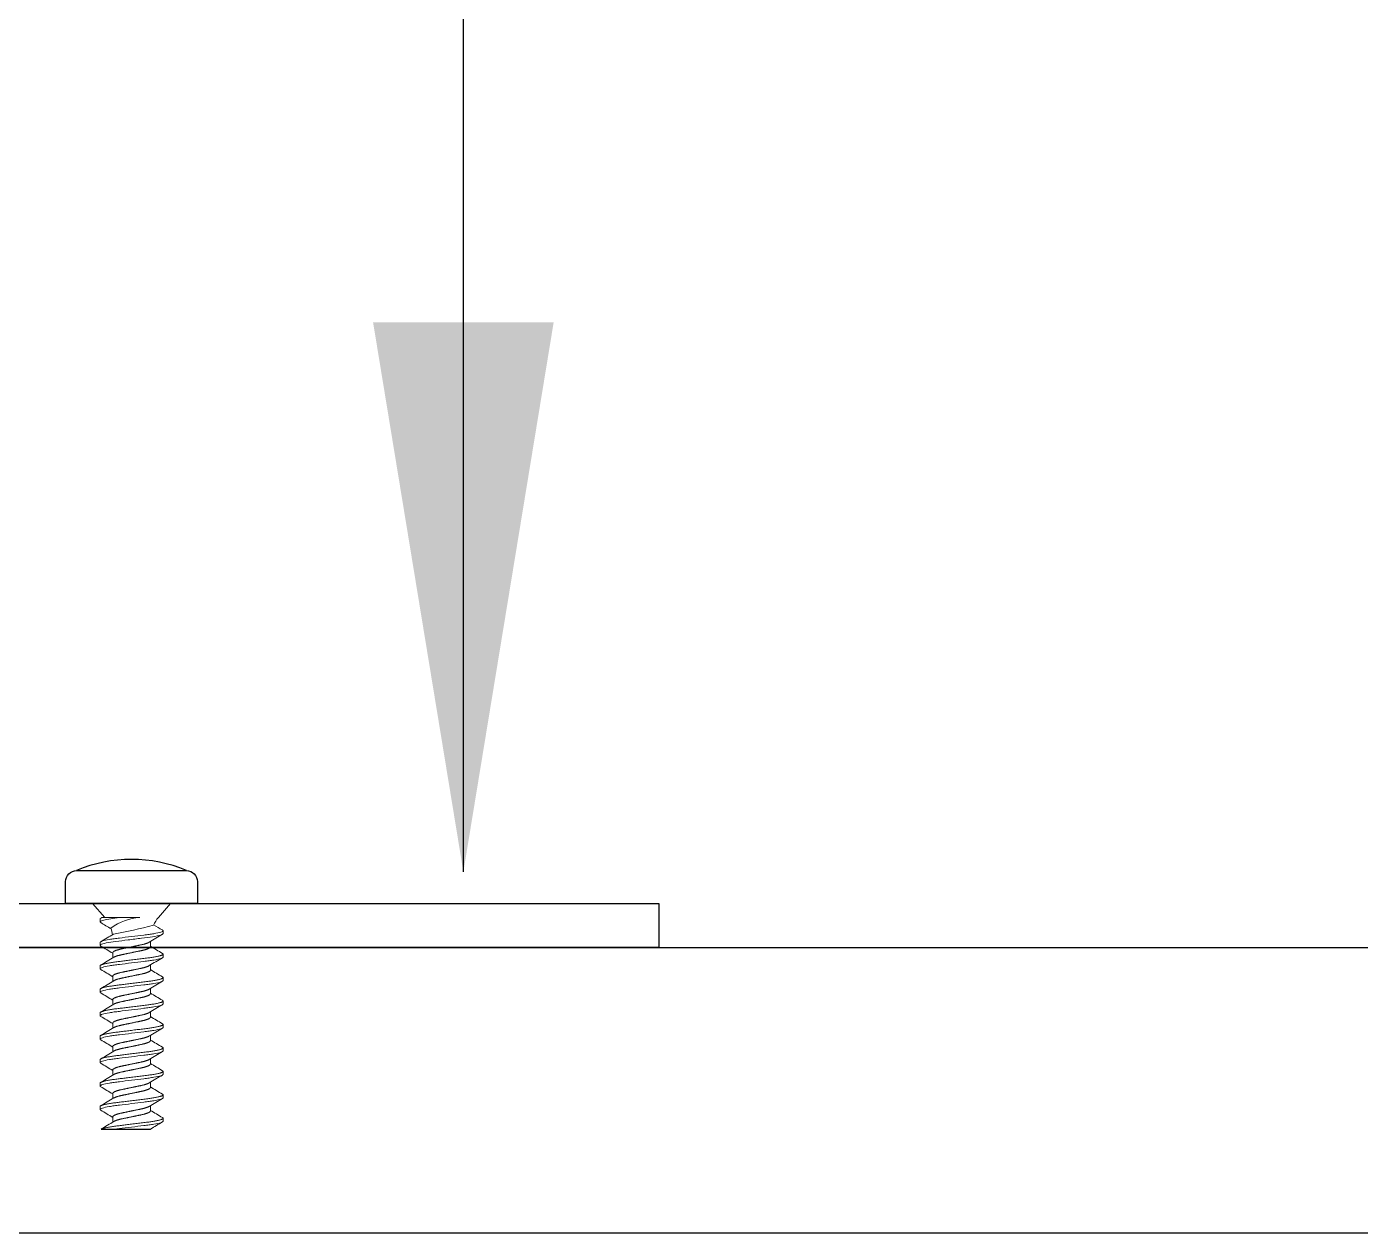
# Model space of a CAD drawing. Header units: inches. Extents: x 129892 to 140765, y 18172 to 24435.
# Drawn here: x 132042.1 to 132102.8, y 22512 to 22566.9 of the extents above; entities that cross this region are included whole.
import ezdxf

# ---------------------------------------------------------------- set-up
doc = ezdxf.new("R2010")
doc.units = ezdxf.units.IN
doc.header["$MEASUREMENT"] = 0
doc.styles.add('JD', font='dim.shx', dxfattribs={"height": 35})
doc.dimstyles.new('JD DIM', dxfattribs={"dimtxt": 50, "dimasz": 15, "dimexe": 20, "dimexo": 20, "dimgap": 10, "dimtad": 1, "dimdec": 0, "dimtxsty": 'JD', "dimblk": 'OBLIQUE', "dimcen": 2.5, "dimclrd": 1, "dimclre": 1, "dimclrt": 1, "dimadec": 0, "dimazin": 0, "dimtfac": 1, "dimtdec": 0, "dimtofl": 0, "dimtmove": 0, "dimatfit": 3, "dimfxl": 0, "dimlwd": 25, "dimarcsym": 0})

# ---------------------------------------------------------------- blocks, each defined once
blk = doc.blocks.new('_OBLIQUE')
at = {"color": 0, "linetype": 'ByBlock'}
blk.add_line((-0.5, -0.5), (0.5, 0.5), dxfattribs=at)
blk = doc.blocks.new('A$C0CAF297A')
at = {"color": 7, "linetype": 'Continuous', "lineweight": 15}
for p, q in [((1.226, 10.257), (1.778, 9.622)), ((4.223, 9.622), (4.775, 10.257)), ((1.567, 9.556), (1.567, 9.422)), ((1.679, 9.622), (1.654, 9.622)), ((1.679, 9.622), (2.463, 9.622)), ((2.463, 9.622), (3.38, 9.622)), ((3.856, 8.289), (3.856, 8.529)), ((4.434, 8.889), (4.434, 9.022)), ((1.567, 8.489), (1.567, 8.356)), ((2.144, 8.022), (2.144, 7.782)), ((4.434, 7.822), (4.434, 7.956)), ((1.567, 7.422), (1.567, 7.289)), ((3.856, 7.222), (3.856, 7.462)), ((2.144, 6.956), (2.144, 6.715)), ((4.434, 6.756), (4.434, 6.889)), ((1.567, 6.356), (1.567, 6.222)), ((3.856, 6.156), (3.856, 6.396)), ((2.144, 5.889), (2.144, 5.649)), ((4.434, 5.689), (4.434, 5.822)), ((1.567, 5.289), (1.567, 5.156)), ((3.856, 5.089), (3.856, 5.329)), ((2.144, 4.822), (2.144, 4.582)), ((3.856, 4.022), (3.856, 4.262)), ((4.434, 4.622), (4.434, 4.756)), ((1.567, 4.222), (1.567, 4.089)), ((2.144, 3.756), (2.144, 3.515)), ((4.434, 3.555), (4.434, 3.689)), ((1.567, 3.155), (1.567, 3.022)), ((3.856, 2.955), (3.856, 3.196)), ((2.144, 2.689), (2.144, 2.449)), ((4.434, 2.489), (4.434, 2.622)), ((1.567, 2.089), (1.567, 1.955)), ((3.856, 1.889), (3.856, 2.129)), ((2.144, 1.622), (2.144, 1.382)), ((4.434, 1.422), (4.434, 1.555)), ((1.567, 1.022), (1.567, 0.889)), ((3.856, 0.822), (3.856, 1.062)), ((2.144, 0.555), (2.144, 0.315)), ((4.434, 0.355), (4.434, 0.488))]:
    blk.add_line(p, q, dxfattribs=at)
blk.add_line((1.617, 0), (3.864, 0))
blk.add_lwpolyline([(0.5, 11.757), (5.5, 11.757, -0.414214), (6, 11.257), (6, 10.257), (0, 10.257), (0, 11.257, -0.414214)], format="xyb", close=True)
blk.add_lwpolyline([(1.226, 10.257), (4.775, 10.257)])
at = {"color": 7, "linetype": 'Continuous', "lineweight": 15, "flags": 128}
for points in [[(4.405, 7.988), (4.414, 7.983), (4.423, 7.976), (4.429, 7.969), (4.433, 7.962), (4.434, 7.956), (4.433, 7.949), (4.429, 7.943), (4.424, 7.937), (4.416, 7.93), (4.405, 7.923), (4.392, 7.916), (4.378, 7.909), (4.361, 7.903), (4.342, 7.896), (4.322, 7.889), (4.299, 7.882), (4.27, 7.874), (4.24, 7.866), (4.207, 7.858), (4.171, 7.851), (4.134, 7.843), (4.094, 7.835), (4.053, 7.827), (4.009, 7.82), (3.967, 7.813), (3.922, 7.806), (3.877, 7.799), (3.831, 7.793), (3.783, 7.786), (3.735, 7.78), (3.678, 7.773), (3.618, 7.766), (3.556, 7.758), (3.492, 7.75), (3.434, 7.743), (3.374, 7.735), (3.313, 7.728), (3.252, 7.72), (3.19, 7.712), (3.127, 7.705), (3.064, 7.697), (3, 7.689), (2.94, 7.681), (2.88, 7.674), (2.82, 7.667), (2.761, 7.659), (2.702, 7.652), (2.644, 7.645), (2.591, 7.638), (2.538, 7.632), (2.486, 7.625), (2.435, 7.619), (2.386, 7.613), (2.332, 7.606), (2.28, 7.6), (2.229, 7.593), (2.18, 7.587), (2.131, 7.58), (2.083, 7.573), (2.036, 7.565), (1.991, 7.558), (1.95, 7.551), (1.91, 7.544), (1.872, 7.536), (1.836, 7.529), (1.802, 7.521), (1.77, 7.514), (1.742, 7.507), (1.716, 7.5), (1.692, 7.493), (1.67, 7.486), (1.65, 7.479), (1.63, 7.471), (1.613, 7.464), (1.599, 7.457), (1.587, 7.449), (1.578, 7.442), (1.572, 7.435), (1.568, 7.429), (1.567, 7.422), (1.567, 7.422)], [(4.405, 6.921), (4.414, 6.916), (4.423, 6.909), (4.429, 6.902), (4.433, 6.895), (4.434, 6.889), (4.433, 6.883), (4.429, 6.876), (4.424, 6.87), (4.416, 6.863), (4.405, 6.856), (4.392, 6.85), (4.378, 6.843), (4.361, 6.836), (4.342, 6.829), (4.322, 6.822), (4.299, 6.815), (4.27, 6.807), (4.24, 6.8), (4.207, 6.792), (4.171, 6.784), (4.134, 6.776), (4.094, 6.768), (4.053, 6.761), (4.009, 6.753), (3.967, 6.746), (3.922, 6.739), (3.877, 6.733), (3.831, 6.726), (3.783, 6.72), (3.735, 6.713), (3.678, 6.706), (3.618, 6.699), (3.556, 6.691), (3.492, 6.683), (3.434, 6.676), (3.374, 6.669), (3.313, 6.661), (3.252, 6.653), (3.19, 6.646), (3.127, 6.638), (3.064, 6.63), (3, 6.622), (2.94, 6.615), (2.88, 6.607), (2.82, 6.6), (2.761, 6.593), (2.702, 6.585), (2.644, 6.578), (2.591, 6.572), (2.538, 6.565), (2.486, 6.559), (2.435, 6.552), (2.386, 6.546), (2.332, 6.539), (2.28, 6.533), (2.229, 6.527), (2.18, 6.52), (2.131, 6.513), (2.083, 6.506), (2.036, 6.499), (1.991, 6.491), (1.95, 6.484), (1.91, 6.477), (1.872, 6.47), (1.836, 6.462), (1.802, 6.455), (1.77, 6.447), (1.742, 6.44), (1.716, 6.433), (1.692, 6.426), (1.67, 6.419), (1.65, 6.412), (1.63, 6.405), (1.613, 6.397), (1.599, 6.39), (1.587, 6.383), (1.578, 6.376), (1.572, 6.369), (1.568, 6.362), (1.567, 6.356), (1.567, 6.356)], [(4.405, 5.855), (4.414, 5.849), (4.423, 5.842), (4.429, 5.835), (4.433, 5.829), (4.434, 5.822), (4.433, 5.816), (4.429, 5.81), (4.424, 5.803), (4.416, 5.797), (4.405, 5.79), (4.392, 5.783), (4.378, 5.776), (4.361, 5.769), (4.342, 5.762), (4.322, 5.756), (4.299, 5.749), (4.27, 5.741), (4.24, 5.733), (4.207, 5.725), (4.171, 5.717), (4.134, 5.709), (4.094, 5.702), (4.053, 5.694), (4.009, 5.687), (3.967, 5.679), (3.922, 5.673), (3.877, 5.666), (3.831, 5.659), (3.783, 5.653), (3.735, 5.647), (3.678, 5.64), (3.618, 5.632), (3.556, 5.624), (3.492, 5.617), (3.434, 5.609), (3.374, 5.602), (3.313, 5.594), (3.252, 5.587), (3.19, 5.579), (3.127, 5.571), (3.064, 5.563), (3, 5.556), (2.94, 5.548), (2.88, 5.541), (2.82, 5.533), (2.761, 5.526), (2.702, 5.519), (2.644, 5.511), (2.591, 5.505), (2.538, 5.498), (2.486, 5.492), (2.435, 5.485), (2.386, 5.479), (2.332, 5.473), (2.28, 5.466), (2.229, 5.46), (2.18, 5.453), (2.131, 5.446), (2.083, 5.439), (2.036, 5.432), (1.991, 5.425), (1.95, 5.417), (1.91, 5.41), (1.872, 5.403), (1.836, 5.395), (1.802, 5.388), (1.77, 5.381), (1.742, 5.374), (1.716, 5.366), (1.692, 5.359), (1.67, 5.353), (1.65, 5.346), (1.63, 5.338), (1.613, 5.331), (1.599, 5.323), (1.587, 5.316), (1.578, 5.309), (1.572, 5.302), (1.568, 5.295), (1.567, 5.289), (1.567, 5.289)], [(4.405, 4.788), (4.414, 4.783), (4.423, 4.776), (4.429, 4.769), (4.433, 4.762), (4.434, 4.756), (4.433, 4.749), (4.429, 4.743), (4.424, 4.737), (4.416, 4.73), (4.405, 4.723), (4.392, 4.716), (4.378, 4.709), (4.361, 4.703), (4.342, 4.696), (4.322, 4.689), (4.299, 4.682), (4.27, 4.674), (4.24, 4.666), (4.207, 4.658), (4.171, 4.65), (4.134, 4.643), (4.094, 4.635), (4.053, 4.627), (4.009, 4.62), (3.967, 4.613), (3.922, 4.606), (3.877, 4.599), (3.831, 4.593), (3.783, 4.586), (3.735, 4.58), (3.678, 4.573), (3.618, 4.565), (3.556, 4.558), (3.492, 4.55), (3.434, 4.543), (3.374, 4.535), (3.313, 4.528), (3.252, 4.52), (3.19, 4.512), (3.127, 4.505), (3.064, 4.497), (3, 4.489), (2.94, 4.481), (2.88, 4.474), (2.82, 4.467), (2.761, 4.459), (2.702, 4.452), (2.644, 4.445), (2.591, 4.438), (2.538, 4.432), (2.486, 4.425), (2.435, 4.419), (2.386, 4.413), (2.332, 4.406), (2.28, 4.4), (2.229, 4.393), (2.18, 4.386), (2.131, 4.38), (2.083, 4.372), (2.036, 4.365), (1.991, 4.358), (1.95, 4.351), (1.91, 4.344), (1.872, 4.336), (1.836, 4.329), (1.802, 4.321), (1.77, 4.314), (1.742, 4.307), (1.716, 4.3), (1.692, 4.293), (1.67, 4.286), (1.65, 4.279), (1.63, 4.271), (1.613, 4.264), (1.599, 4.256), (1.587, 4.249), (1.578, 4.242), (1.572, 4.235), (1.568, 4.229), (1.567, 4.222), (1.567, 4.222)], [(4.405, 3.721), (4.414, 3.716), (4.423, 3.709), (4.429, 3.702), (4.433, 3.695), (4.434, 3.689), (4.433, 3.683), (4.429, 3.676), (4.424, 3.67), (4.416, 3.663), (4.405, 3.656), (4.392, 3.649), (4.378, 3.643), (4.361, 3.636), (4.342, 3.629), (4.322, 3.622), (4.299, 3.615), (4.27, 3.607), (4.24, 3.599), (4.207, 3.592), (4.171, 3.584), (4.134, 3.576), (4.094, 3.568), (4.053, 3.561), (4.009, 3.553), (3.967, 3.546), (3.922, 3.539), (3.877, 3.532), (3.831, 3.526), (3.783, 3.519), (3.735, 3.513), (3.678, 3.506), (3.618, 3.499), (3.556, 3.491), (3.492, 3.483), (3.434, 3.476), (3.374, 3.468), (3.313, 3.461), (3.252, 3.453), (3.19, 3.446), (3.127, 3.438), (3.064, 3.43), (3, 3.422), (2.94, 3.415), (2.88, 3.407), (2.82, 3.4), (2.761, 3.392), (2.702, 3.385), (2.644, 3.378), (2.591, 3.371), (2.538, 3.365), (2.486, 3.358), (2.435, 3.352), (2.386, 3.346), (2.332, 3.339), (2.28, 3.333), (2.229, 3.326), (2.18, 3.32), (2.131, 3.313), (2.083, 3.306), (2.036, 3.298), (1.991, 3.291), (1.95, 3.284), (1.91, 3.277), (1.872, 3.269), (1.836, 3.262), (1.802, 3.255), (1.77, 3.247), (1.742, 3.24), (1.716, 3.233), (1.692, 3.226), (1.67, 3.219), (1.65, 3.212), (1.63, 3.205), (1.613, 3.197), (1.599, 3.19), (1.587, 3.182), (1.578, 3.175), (1.572, 3.169), (1.568, 3.162), (1.567, 3.155), (1.567, 3.155)], [(4.405, 2.654), (4.414, 2.649), (4.423, 2.642), (4.429, 2.635), (4.433, 2.628), (4.434, 2.622), (4.433, 2.616), (4.429, 2.609), (4.424, 2.603), (4.416, 2.596), (4.405, 2.589), (4.392, 2.583), (4.378, 2.576), (4.361, 2.569), (4.342, 2.562), (4.322, 2.555), (4.299, 2.548), (4.27, 2.54), (4.24, 2.533), (4.207, 2.525), (4.171, 2.517), (4.134, 2.509), (4.094, 2.501), (4.053, 2.494), (4.009, 2.486), (3.967, 2.479), (3.922, 2.472), (3.877, 2.466), (3.831, 2.459), (3.783, 2.453), (3.735, 2.446), (3.678, 2.439), (3.618, 2.432), (3.556, 2.424), (3.492, 2.416), (3.434, 2.409), (3.374, 2.402), (3.313, 2.394), (3.252, 2.386), (3.19, 2.379), (3.127, 2.371), (3.064, 2.363), (3, 2.355), (2.94, 2.348), (2.88, 2.34), (2.82, 2.333), (2.761, 2.326), (2.702, 2.318), (2.644, 2.311), (2.591, 2.304), (2.538, 2.298), (2.486, 2.292), (2.435, 2.285), (2.386, 2.279), (2.332, 2.272), (2.28, 2.266), (2.229, 2.26), (2.18, 2.253), (2.131, 2.246), (2.083, 2.239), (2.036, 2.232), (1.991, 2.224), (1.95, 2.217), (1.91, 2.21), (1.872, 2.203), (1.836, 2.195), (1.802, 2.188), (1.77, 2.18), (1.742, 2.173), (1.716, 2.166), (1.692, 2.159), (1.67, 2.152), (1.65, 2.145), (1.63, 2.138), (1.613, 2.13), (1.599, 2.123), (1.587, 2.116), (1.578, 2.109), (1.572, 2.102), (1.568, 2.095), (1.567, 2.089), (1.567, 2.089)], [(4.405, 1.588), (4.414, 1.582), (4.423, 1.575), (4.429, 1.568), (4.433, 1.562), (4.434, 1.555), (4.433, 1.549), (4.429, 1.543), (4.424, 1.536), (4.416, 1.53), (4.405, 1.523), (4.392, 1.516), (4.378, 1.509), (4.361, 1.502), (4.342, 1.495), (4.322, 1.488), (4.299, 1.482), (4.27, 1.474), (4.24, 1.466), (4.207, 1.458), (4.171, 1.45), (4.134, 1.442), (4.094, 1.435), (4.053, 1.427), (4.009, 1.42), (3.967, 1.412), (3.922, 1.406), (3.877, 1.399), (3.831, 1.392), (3.783, 1.386), (3.735, 1.38), (3.678, 1.373), (3.618, 1.365), (3.556, 1.357), (3.492, 1.349), (3.434, 1.342), (3.374, 1.335), (3.313, 1.327), (3.252, 1.32), (3.19, 1.312), (3.127, 1.304), (3.064, 1.296), (3, 1.289), (2.94, 1.281), (2.88, 1.274), (2.82, 1.266), (2.761, 1.259), (2.702, 1.252), (2.644, 1.244), (2.591, 1.238), (2.538, 1.231), (2.486, 1.225), (2.435, 1.218), (2.386, 1.212), (2.332, 1.206), (2.28, 1.199), (2.229, 1.193), (2.18, 1.186), (2.131, 1.179), (2.083, 1.172), (2.036, 1.165), (1.991, 1.158), (1.95, 1.15), (1.91, 1.143), (1.872, 1.136), (1.836, 1.128), (1.802, 1.121), (1.77, 1.114), (1.742, 1.107), (1.716, 1.099), (1.692, 1.092), (1.67, 1.086), (1.65, 1.079), (1.63, 1.071), (1.613, 1.063), (1.599, 1.056), (1.587, 1.049), (1.578, 1.042), (1.572, 1.035), (1.568, 1.028), (1.567, 1.022), (1.567, 1.022)], [(4.405, 0.521), (4.414, 0.515), (4.423, 0.508), (4.429, 0.502), (4.433, 0.495), (4.434, 0.488), (4.433, 0.482), (4.429, 0.476), (4.424, 0.469), (4.416, 0.463), (4.405, 0.456), (4.392, 0.449), (4.378, 0.442), (4.361, 0.436), (4.342, 0.429), (4.322, 0.422), (4.299, 0.415), (4.27, 0.407), (4.24, 0.399), (4.207, 0.391), (4.171, 0.383), (4.134, 0.376), (4.094, 0.368), (4.053, 0.36), (4.009, 0.353), (3.967, 0.346), (3.922, 0.339), (3.877, 0.332), (3.831, 0.326), (3.783, 0.319), (3.735, 0.313), (3.678, 0.306), (3.618, 0.298), (3.556, 0.291), (3.492, 0.283), (3.434, 0.276), (3.374, 0.268), (3.313, 0.261), (3.252, 0.253), (3.19, 0.245), (3.127, 0.237), (3.064, 0.23), (3, 0.222), (2.94, 0.214), (2.88, 0.207), (2.82, 0.199), (2.761, 0.192), (2.702, 0.185), (2.644, 0.178), (2.591, 0.171), (2.538, 0.164), (2.486, 0.158), (2.435, 0.152), (2.386, 0.146), (2.332, 0.139), (2.28, 0.133), (2.229, 0.126), (2.18, 0.119), (2.131, 0.112), (2.083, 0.105), (2.036, 0.098), (1.991, 0.091), (1.95, 0.084), (1.91, 0.076), (1.872, 0.069), (1.836, 0.062), (1.802, 0.054), (1.77, 0.047), (1.742, 0.04), (1.716, 0.033), (1.692, 0.026), (1.67, 0.019), (1.65, 0.012), (1.63, 0.004), (1.62, 0)]]:
    blk.add_lwpolyline(points, dxfattribs=at)
blk.add_arc((3, 5.871), 6.395, 66.98728, 113.01272)
at = {"color": 7, "linetype": 'Continuous', "lineweight": 15}
for centre, radius, start, end in [((-37.303, 75.612), 76.631, 300.50446, 300.55496), ((-24.228, -34.533), 50.952, 58.92718, 59.54714), ((0.65, 8.642), 1.494, 7.62468, 19.36367), ((3.539, 7.148), 2.48, 93.69136, 126.62937), ((-1.492, 29.572), 21.027, 280.04498, 285.13325), ((5.35, 8.642), 1.494, 139, 154.96017), ((32.587, 56.959), 55.579, 239.05279, 239.53166), ((-20.824, 46.705), 44.279, 300.41969, 301.29327), ((25.869, -27.722), 42.411, 120.40421, 121.34466), ((-21.752, -31.424), 46.097, 58.7762, 59.57012), ((27.754, 47.737), 46.099, 238.77622, 239.5701), ((-19.869, 44.035), 42.413, 300.40424, 301.34464), ((26.294, -29.499), 43.239, 120.41321, 121.33566), ((-22.033, -32.961), 46.645, 58.78081, 59.56552), ((-20.39, 43.839), 43.428, 300.41514, 301.33368), ((26.392, -30.73), 43.43, 120.41525, 121.33363), ((28.029, 47.132), 46.636, 238.78074, 239.56549), ((-22.033, -34.028), 46.645, 58.78081, 59.56552), ((28.029, 46.066), 46.637, 238.78073, 239.56547), ((-20.392, 42.776), 43.431, 300.41518, 301.33364), ((26.383, -31.782), 43.413, 120.41507, 121.3338), ((-22.026, -35.084), 46.633, 58.78071, 59.56562), ((28.026, 44.995), 46.632, 238.78072, 239.56555), ((-20.386, 41.699), 43.42, 300.41509, 301.33379), ((26.388, -32.857), 43.422, 120.41517, 121.33371), ((-22.033, -36.162), 46.646, 58.78085, 59.56555), ((28.026, 43.928), 46.632, 238.78072, 239.56555), ((-20.386, 40.632), 43.42, 300.41509, 301.33379), ((26.388, -33.924), 43.422, 120.41517, 121.33371), ((-22.033, -37.229), 46.646, 58.78085, 59.56555), ((-20.386, 39.565), 43.42, 300.41509, 301.33379), ((26.388, -34.99), 43.422, 120.41517, 121.33371), ((28.026, 42.861), 46.632, 238.78072, 239.56555), ((-22.033, -38.296), 46.646, 58.78085, 59.56555), ((28.029, 41.799), 46.637, 238.78073, 239.56547), ((-20.392, 38.509), 43.431, 300.41518, 301.33364), ((26.383, -36.049), 43.413, 120.41507, 121.3338), ((-22.026, -39.351), 46.633, 58.78071, 59.56562), ((28.029, 40.732), 46.637, 238.78073, 239.56547), ((-20.392, 37.442), 43.431, 300.44784, 301.33364), ((26.383, -37.116), 43.413, 120.41507, 121.24581)]:
    blk.add_arc(centre, radius, start, end, dxfattribs=at)
for points, knots in [([(2.463, 9.622), (2.31, 9.603), (2.174, 9.587), (1.925, 9.548), (1.817, 9.527), (1.656, 9.484), (1.603, 9.463), (1.558, 9.426), (1.562, 9.409), (1.595, 9.39)], [0, 0, 0, 0, 0.25, 0.25, 0.5, 0.5, 0.75, 0.75, 1, 1, 1, 1]), ([(4.434, 8.889), (4.434, 8.868), (4.394, 8.844), (4.229, 8.794), (4.104, 8.768), (3.807, 8.721), (3.641, 8.702), (3.262, 8.655), (3.053, 8.629), (2.647, 8.578), (2.452, 8.554), (2.121, 8.513), (1.966, 8.489), (1.724, 8.439), (1.639, 8.413), (1.556, 8.366), (1.556, 8.347), (1.595, 8.323)], [0, 0, 0, 0, 0.125, 0.125, 0.25, 0.25, 0.375, 0.375, 0.5, 0.5, 0.625, 0.625, 0.75, 0.75, 0.875, 0.875, 1, 1, 1, 1]), ([(4.434, 9.022), (4.434, 9.003), (4.399, 8.981), (4.254, 8.934), (4.143, 8.909), (3.942, 8.875), (3.87, 8.864), (3.718, 8.844), (3.639, 8.835), (3.384, 8.803), (3.192, 8.779), (2.808, 8.732), (2.617, 8.708), (2.361, 8.676), (2.282, 8.667), (2.131, 8.647), (2.058, 8.636), (1.857, 8.602), (1.747, 8.578), (1.602, 8.531), (1.567, 8.508), (1.567, 8.489)], [0, 0, 0, 0, 0.125, 0.125, 0.25, 0.25, 0.3125, 0.3125, 0.375, 0.375, 0.5, 0.5, 0.625, 0.625, 0.6875, 0.6875, 0.75, 0.75, 0.875, 0.875, 1, 1, 1, 1]), ([(3.807, 8.499), (3.803, 8.497), (3.794, 8.491), (3.776, 8.482), (3.753, 8.471), (3.728, 8.461), (3.7, 8.451), (3.67, 8.44), (3.638, 8.43), (3.604, 8.42), (3.569, 8.411), (3.533, 8.401), (3.496, 8.393), (3.458, 8.384), (3.419, 8.376), (3.379, 8.368), (3.337, 8.359), (3.293, 8.35), (3.247, 8.34), (3.199, 8.33), (3.15, 8.32), (3.101, 8.31), (3.051, 8.299), (3.001, 8.289), (2.952, 8.279), (2.904, 8.269), (2.857, 8.259), (2.81, 8.249), (2.764, 8.24), (2.719, 8.231), (2.676, 8.222), (2.633, 8.213), (2.591, 8.204), (2.55, 8.195), (2.51, 8.187), (2.471, 8.177), (2.433, 8.168), (2.398, 8.158), (2.364, 8.148), (2.333, 8.139), (2.304, 8.129), (2.277, 8.119), (2.253, 8.109), (2.23, 8.099), (2.21, 8.089), (2.193, 8.079), (2.178, 8.069), (2.165, 8.059), (2.156, 8.049), (2.149, 8.04), (2.145, 8.031), (2.144, 8.025), (2.144, 8.022)], [0, 0, 0, 0, 0.015027, 0.035073, 0.056128, 0.077201, 0.098252, 0.119243, 0.140134, 0.160888, 0.180539, 0.200002, 0.21925, 0.238259, 0.257019, 0.275892, 0.295017, 0.314372, 0.334863, 0.355543, 0.376377, 0.397327, 0.418355, 0.439423, 0.459535, 0.479612, 0.49962, 0.519527, 0.5393, 0.558909, 0.578323, 0.597517, 0.61736, 0.636998, 0.656867, 0.677003, 0.697377, 0.717959, 0.737767, 0.757701, 0.777729, 0.797817, 0.817931, 0.838038, 0.858101, 0.878089, 0.89891, 0.919574, 0.940047, 0.960295, 0.980289, 1, 1, 1, 1]), ([(4.405, 9.055), (4.408, 9.053), (4.415, 9.049), (4.423, 9.042), (4.429, 9.035), (4.433, 9.029), (4.434, 9.024), (4.434, 9.022)], [0, 0, 0, 0, 0.162479, 0.37481, 0.585282, 0.79373, 1, 1, 1, 1]), ([(3.856, 8.289), (3.856, 8.286), (3.856, 8.281), (3.852, 8.272), (3.846, 8.263), (3.837, 8.254), (3.826, 8.245), (3.812, 8.235), (3.795, 8.225), (3.776, 8.215), (3.753, 8.205), (3.728, 8.194), (3.7, 8.184), (3.67, 8.174), (3.638, 8.163), (3.604, 8.153), (3.569, 8.144), (3.533, 8.135), (3.496, 8.126), (3.458, 8.117), (3.419, 8.109), (3.379, 8.101), (3.337, 8.092), (3.293, 8.083), (3.247, 8.074), (3.199, 8.064), (3.15, 8.053), (3.101, 8.043), (3.051, 8.033), (3.001, 8.022), (2.952, 8.012), (2.904, 8.002), (2.857, 7.992), (2.81, 7.983), (2.764, 7.973), (2.719, 7.964), (2.676, 7.955), (2.633, 7.946), (2.591, 7.937), (2.55, 7.929), (2.51, 7.92), (2.471, 7.911), (2.433, 7.901), (2.398, 7.891), (2.364, 7.882), (2.333, 7.872), (2.304, 7.862), (2.277, 7.852), (2.253, 7.842), (2.23, 7.832), (2.211, 7.822), (2.198, 7.815), (2.193, 7.812), (2.193, 7.812)], [0, 0, 0, 0, 0.018809, 0.037876, 0.057178, 0.076688, 0.096379, 0.116219, 0.136178, 0.156223, 0.177278, 0.198351, 0.219402, 0.240393, 0.261284, 0.282037, 0.301688, 0.321151, 0.340399, 0.359407, 0.378167, 0.39704, 0.416165, 0.435519, 0.45601, 0.47669, 0.497523, 0.518473, 0.539501, 0.560569, 0.58068, 0.600757, 0.620765, 0.640672, 0.660445, 0.680053, 0.699467, 0.718661, 0.738503, 0.758141, 0.77801, 0.798146, 0.81852, 0.839101, 0.858909, 0.878842, 0.89887, 0.918958, 0.939072, 0.959178, 0.979242, 0.999229, 1, 1, 1, 1]), ([(4.434, 7.822), (4.434, 7.803), (4.399, 7.781), (4.254, 7.734), (4.143, 7.709), (3.942, 7.675), (3.87, 7.664), (3.718, 7.644), (3.639, 7.635), (3.384, 7.603), (3.192, 7.579), (2.808, 7.532), (2.617, 7.508), (2.361, 7.476), (2.282, 7.467), (2.131, 7.447), (2.058, 7.436), (1.857, 7.402), (1.747, 7.378), (1.602, 7.331), (1.567, 7.308), (1.567, 7.289)], [0, 0, 0, 0, 0.125, 0.125, 0.25, 0.25, 0.3125, 0.3125, 0.375, 0.375, 0.5, 0.5, 0.625, 0.625, 0.6875, 0.6875, 0.75, 0.75, 0.875, 0.875, 1, 1, 1, 1]), ([(3.807, 7.433), (3.803, 7.43), (3.794, 7.424), (3.776, 7.415), (3.753, 7.405), (3.728, 7.394), (3.7, 7.384), (3.67, 7.374), (3.638, 7.363), (3.604, 7.353), (3.569, 7.344), (3.533, 7.335), (3.496, 7.326), (3.458, 7.317), (3.419, 7.309), (3.379, 7.301), (3.337, 7.292), (3.293, 7.283), (3.247, 7.274), (3.199, 7.264), (3.15, 7.253), (3.101, 7.243), (3.051, 7.233), (3.001, 7.222), (2.952, 7.212), (2.904, 7.202), (2.857, 7.192), (2.81, 7.183), (2.764, 7.173), (2.719, 7.164), (2.676, 7.155), (2.633, 7.146), (2.591, 7.137), (2.55, 7.129), (2.51, 7.12), (2.471, 7.111), (2.433, 7.101), (2.398, 7.091), (2.364, 7.082), (2.333, 7.072), (2.304, 7.062), (2.277, 7.052), (2.253, 7.042), (2.23, 7.032), (2.21, 7.022), (2.193, 7.012), (2.178, 7.002), (2.165, 6.992), (2.156, 6.983), (2.149, 6.973), (2.145, 6.964), (2.144, 6.958), (2.144, 6.956)], [0, 0, 0, 0, 0.015022, 0.035067, 0.056123, 0.077196, 0.098247, 0.119238, 0.140129, 0.160884, 0.180534, 0.199997, 0.219246, 0.238254, 0.257015, 0.275888, 0.295014, 0.314368, 0.334859, 0.35554, 0.376373, 0.397323, 0.418352, 0.43942, 0.459532, 0.479609, 0.499618, 0.519525, 0.539298, 0.558906, 0.578321, 0.597515, 0.617358, 0.636996, 0.656865, 0.677001, 0.697376, 0.717957, 0.737765, 0.757699, 0.777727, 0.797816, 0.81793, 0.838037, 0.858101, 0.878088, 0.898909, 0.919573, 0.940046, 0.960295, 0.980289, 1, 1, 1, 1]), ([(4.434, 6.756), (4.434, 6.736), (4.399, 6.714), (4.254, 6.667), (4.143, 6.642), (3.942, 6.609), (3.87, 6.598), (3.718, 6.578), (3.639, 6.568), (3.384, 6.537), (3.192, 6.513), (2.808, 6.465), (2.617, 6.441), (2.361, 6.41), (2.282, 6.4), (2.131, 6.38), (2.058, 6.369), (1.857, 6.335), (1.747, 6.311), (1.602, 6.264), (1.567, 6.242), (1.567, 6.222)], [0, 0, 0, 0, 0.125, 0.125, 0.25, 0.25, 0.3125, 0.3125, 0.375, 0.375, 0.5, 0.5, 0.625, 0.625, 0.6875, 0.6875, 0.75, 0.75, 0.875, 0.875, 1, 1, 1, 1]), ([(3.856, 7.222), (3.856, 7.22), (3.856, 7.214), (3.852, 7.205), (3.846, 7.197), (3.837, 7.187), (3.826, 7.178), (3.812, 7.168), (3.795, 7.159), (3.776, 7.148), (3.753, 7.138), (3.728, 7.128), (3.7, 7.117), (3.67, 7.107), (3.638, 7.097), (3.604, 7.087), (3.569, 7.077), (3.533, 7.068), (3.496, 7.059), (3.458, 7.051), (3.419, 7.043), (3.379, 7.034), (3.337, 7.026), (3.293, 7.016), (3.247, 7.007), (3.199, 6.997), (3.15, 6.987), (3.101, 6.976), (3.051, 6.966), (3.001, 6.956), (2.952, 6.946), (2.904, 6.936), (2.857, 6.926), (2.81, 6.916), (2.764, 6.907), (2.719, 6.897), (2.676, 6.888), (2.633, 6.879), (2.591, 6.871), (2.55, 6.862), (2.51, 6.853), (2.471, 6.844), (2.433, 6.834), (2.398, 6.825), (2.364, 6.815), (2.333, 6.805), (2.304, 6.795), (2.277, 6.785), (2.253, 6.775), (2.23, 6.765), (2.211, 6.756), (2.198, 6.749), (2.193, 6.745), (2.193, 6.745)], [0, 0, 0, 0, 0.018809, 0.037877, 0.057179, 0.076689, 0.096379, 0.11622, 0.136179, 0.156224, 0.177279, 0.198352, 0.219403, 0.240394, 0.261285, 0.282039, 0.301689, 0.321152, 0.340401, 0.359409, 0.378169, 0.397041, 0.416167, 0.435521, 0.456012, 0.476692, 0.497525, 0.518475, 0.539504, 0.560572, 0.580683, 0.60076, 0.620768, 0.640675, 0.660448, 0.680056, 0.699471, 0.718664, 0.738507, 0.758145, 0.778013, 0.798149, 0.818524, 0.839105, 0.858913, 0.878847, 0.898874, 0.918963, 0.939077, 0.959183, 0.979247, 0.999234, 1, 1, 1, 1]), ([(3.807, 6.366), (3.803, 6.363), (3.794, 6.358), (3.776, 6.348), (3.753, 6.338), (3.728, 6.328), (3.7, 6.317), (3.67, 6.307), (3.638, 6.297), (3.604, 6.287), (3.569, 6.277), (3.533, 6.268), (3.496, 6.259), (3.458, 6.251), (3.419, 6.243), (3.379, 6.234), (3.337, 6.226), (3.293, 6.216), (3.247, 6.207), (3.199, 6.197), (3.15, 6.187), (3.101, 6.176), (3.051, 6.166), (3.001, 6.156), (2.952, 6.146), (2.904, 6.136), (2.857, 6.126), (2.81, 6.116), (2.764, 6.107), (2.719, 6.097), (2.676, 6.088), (2.633, 6.079), (2.591, 6.071), (2.55, 6.062), (2.51, 6.053), (2.471, 6.044), (2.433, 6.034), (2.398, 6.025), (2.364, 6.015), (2.333, 6.005), (2.304, 5.995), (2.277, 5.985), (2.253, 5.975), (2.23, 5.965), (2.21, 5.956), (2.193, 5.946), (2.178, 5.936), (2.165, 5.926), (2.156, 5.916), (2.149, 5.907), (2.145, 5.898), (2.144, 5.892), (2.144, 5.889)], [0, 0, 0, 0, 0.015022, 0.035068, 0.056123, 0.077196, 0.098248, 0.119238, 0.14013, 0.160884, 0.180534, 0.199998, 0.219246, 0.238255, 0.257015, 0.275888, 0.295014, 0.314368, 0.33486, 0.35554, 0.376373, 0.397323, 0.418352, 0.439421, 0.459532, 0.479609, 0.499618, 0.519525, 0.539298, 0.558906, 0.578321, 0.597515, 0.617358, 0.636996, 0.656865, 0.677001, 0.697376, 0.717957, 0.737765, 0.757699, 0.777727, 0.797816, 0.81793, 0.838037, 0.858101, 0.878088, 0.898909, 0.919574, 0.940046, 0.960295, 0.980289, 1, 1, 1, 1]), ([(3.856, 6.155), (3.856, 6.153), (3.856, 6.147), (3.852, 6.138), (3.846, 6.13), (3.837, 6.12), (3.826, 6.111), (3.812, 6.101), (3.795, 6.092), (3.776, 6.081), (3.753, 6.071), (3.728, 6.061), (3.7, 6.05), (3.67, 6.04), (3.638, 6.03), (3.604, 6.02), (3.569, 6.01), (3.533, 6.001), (3.496, 5.992), (3.458, 5.984), (3.419, 5.976), (3.379, 5.967), (3.337, 5.959), (3.293, 5.949), (3.247, 5.94), (3.199, 5.93), (3.15, 5.92), (3.101, 5.909), (3.051, 5.899), (3.001, 5.889), (2.952, 5.879), (2.904, 5.869), (2.857, 5.859), (2.81, 5.849), (2.764, 5.84), (2.719, 5.83), (2.676, 5.821), (2.633, 5.812), (2.591, 5.804), (2.55, 5.795), (2.51, 5.786), (2.471, 5.777), (2.433, 5.767), (2.398, 5.758), (2.364, 5.748), (2.333, 5.738), (2.304, 5.728), (2.277, 5.718), (2.253, 5.708), (2.23, 5.698), (2.211, 5.689), (2.198, 5.682), (2.193, 5.678), (2.193, 5.678)], [0, 0, 0, 0, 0.018809, 0.037877, 0.057179, 0.076689, 0.096379, 0.11622, 0.136179, 0.156224, 0.177279, 0.198352, 0.219403, 0.240394, 0.261285, 0.282039, 0.301689, 0.321152, 0.340401, 0.359409, 0.378169, 0.397041, 0.416167, 0.435521, 0.456012, 0.476692, 0.497525, 0.518475, 0.539504, 0.560572, 0.580683, 0.60076, 0.620768, 0.640675, 0.660448, 0.680056, 0.699471, 0.718664, 0.738507, 0.758145, 0.778013, 0.798149, 0.818524, 0.839105, 0.858913, 0.878847, 0.898874, 0.918963, 0.939077, 0.959183, 0.979247, 0.999234, 1, 1, 1, 1]), ([(4.434, 5.689), (4.434, 5.67), (4.399, 5.647), (4.254, 5.6), (4.143, 5.576), (3.942, 5.542), (3.87, 5.531), (3.718, 5.511), (3.639, 5.501), (3.384, 5.47), (3.192, 5.446), (2.808, 5.398), (2.617, 5.375), (2.361, 5.343), (2.282, 5.334), (2.131, 5.313), (2.058, 5.302), (1.857, 5.269), (1.747, 5.244), (1.602, 5.197), (1.567, 5.175), (1.567, 5.156)], [0, 0, 0, 0, 0.125, 0.125, 0.25, 0.25, 0.3125, 0.3125, 0.375, 0.375, 0.5, 0.5, 0.625, 0.625, 0.6875, 0.6875, 0.75, 0.75, 0.875, 0.875, 1, 1, 1, 1]), ([(3.807, 5.299), (3.803, 5.297), (3.794, 5.291), (3.776, 5.282), (3.753, 5.272), (3.728, 5.261), (3.7, 5.251), (3.67, 5.24), (3.638, 5.23), (3.604, 5.22), (3.569, 5.211), (3.533, 5.201), (3.496, 5.193), (3.458, 5.184), (3.419, 5.176), (3.379, 5.168), (3.337, 5.159), (3.293, 5.15), (3.247, 5.14), (3.199, 5.13), (3.15, 5.12), (3.101, 5.11), (3.051, 5.099), (3.001, 5.089), (2.952, 5.079), (2.904, 5.069), (2.857, 5.059), (2.81, 5.049), (2.764, 5.04), (2.719, 5.031), (2.676, 5.022), (2.633, 5.013), (2.591, 5.004), (2.55, 4.995), (2.51, 4.987), (2.471, 4.977), (2.433, 4.968), (2.398, 4.958), (2.364, 4.948), (2.333, 4.939), (2.304, 4.929), (2.277, 4.919), (2.253, 4.909), (2.23, 4.899), (2.21, 4.889), (2.193, 4.879), (2.178, 4.869), (2.165, 4.859), (2.156, 4.849), (2.149, 4.84), (2.145, 4.831), (2.144, 4.825), (2.144, 4.822)], [0, 0, 0, 0, 0.015022, 0.035068, 0.056123, 0.077196, 0.098248, 0.119238, 0.14013, 0.160884, 0.180534, 0.199998, 0.219246, 0.238255, 0.257015, 0.275888, 0.295014, 0.314368, 0.33486, 0.35554, 0.376373, 0.397323, 0.418352, 0.439421, 0.459532, 0.479609, 0.499618, 0.519525, 0.539298, 0.558906, 0.578321, 0.597515, 0.617358, 0.636996, 0.656865, 0.677001, 0.697376, 0.717957, 0.737765, 0.7577, 0.777727, 0.797816, 0.81793, 0.838037, 0.858101, 0.878088, 0.898909, 0.919574, 0.940046, 0.960295, 0.980289, 1, 1, 1, 1]), ([(3.856, 5.089), (3.856, 5.086), (3.856, 5.081), (3.852, 5.072), (3.846, 5.063), (3.837, 5.054), (3.826, 5.045), (3.812, 5.035), (3.795, 5.025), (3.776, 5.015), (3.753, 5.005), (3.728, 4.994), (3.7, 4.984), (3.67, 4.974), (3.638, 4.963), (3.604, 4.953), (3.569, 4.944), (3.533, 4.935), (3.496, 4.926), (3.458, 4.917), (3.419, 4.909), (3.379, 4.901), (3.337, 4.892), (3.293, 4.883), (3.247, 4.874), (3.199, 4.864), (3.15, 4.854), (3.101, 4.843), (3.051, 4.833), (3.001, 4.822), (2.952, 4.812), (2.904, 4.802), (2.857, 4.793), (2.81, 4.783), (2.764, 4.773), (2.719, 4.764), (2.676, 4.755), (2.633, 4.746), (2.591, 4.737), (2.55, 4.729), (2.51, 4.72), (2.471, 4.711), (2.433, 4.701), (2.398, 4.691), (2.364, 4.682), (2.333, 4.672), (2.304, 4.662), (2.277, 4.652), (2.253, 4.642), (2.23, 4.632), (2.211, 4.622), (2.198, 4.616), (2.193, 4.612), (2.193, 4.612)], [0, 0, 0, 0, 0.018809, 0.037877, 0.057179, 0.076689, 0.096379, 0.11622, 0.136179, 0.156224, 0.177279, 0.198352, 0.219403, 0.240394, 0.261285, 0.282039, 0.301689, 0.321152, 0.340401, 0.359409, 0.378169, 0.397041, 0.416167, 0.435521, 0.456012, 0.476692, 0.497525, 0.518475, 0.539504, 0.560572, 0.580683, 0.60076, 0.620768, 0.640675, 0.660448, 0.680056, 0.699471, 0.718664, 0.738507, 0.758145, 0.778013, 0.798149, 0.818524, 0.839105, 0.858913, 0.878847, 0.898874, 0.918963, 0.939077, 0.959183, 0.979247, 0.999234, 1, 1, 1, 1]), ([(4.434, 4.622), (4.434, 4.603), (4.399, 4.581), (4.254, 4.534), (4.143, 4.509), (3.942, 4.475), (3.87, 4.464), (3.718, 4.444), (3.639, 4.435), (3.384, 4.403), (3.192, 4.379), (2.808, 4.332), (2.617, 4.308), (2.361, 4.276), (2.282, 4.267), (2.131, 4.247), (2.058, 4.236), (1.857, 4.202), (1.747, 4.178), (1.602, 4.131), (1.567, 4.108), (1.567, 4.089)], [0, 0, 0, 0, 0.125, 0.125, 0.25, 0.25, 0.3125, 0.3125, 0.375, 0.375, 0.5, 0.5, 0.625, 0.625, 0.6875, 0.6875, 0.75, 0.75, 0.875, 0.875, 1, 1, 1, 1]), ([(3.807, 4.232), (3.803, 4.23), (3.794, 4.224), (3.776, 4.215), (3.753, 4.205), (3.728, 4.194), (3.7, 4.184), (3.67, 4.173), (3.638, 4.163), (3.604, 4.153), (3.569, 4.144), (3.533, 4.135), (3.496, 4.126), (3.458, 4.117), (3.419, 4.109), (3.379, 4.101), (3.337, 4.092), (3.293, 4.083), (3.247, 4.073), (3.199, 4.064), (3.15, 4.053), (3.101, 4.043), (3.051, 4.033), (3.001, 4.022), (2.952, 4.012), (2.904, 4.002), (2.857, 3.992), (2.81, 3.983), (2.764, 3.973), (2.719, 3.964), (2.676, 3.955), (2.633, 3.946), (2.591, 3.937), (2.55, 3.929), (2.51, 3.92), (2.471, 3.911), (2.433, 3.901), (2.398, 3.891), (2.364, 3.882), (2.333, 3.872), (2.304, 3.862), (2.277, 3.852), (2.253, 3.842), (2.23, 3.832), (2.21, 3.822), (2.193, 3.812), (2.178, 3.802), (2.165, 3.792), (2.156, 3.783), (2.149, 3.773), (2.145, 3.764), (2.144, 3.758), (2.144, 3.756)], [0, 0, 0, 0, 0.015022, 0.035068, 0.056123, 0.077196, 0.098248, 0.119238, 0.14013, 0.160884, 0.180534, 0.199998, 0.219246, 0.238255, 0.257015, 0.275888, 0.295014, 0.314368, 0.33486, 0.35554, 0.376373, 0.397324, 0.418352, 0.439421, 0.459532, 0.479609, 0.499618, 0.519525, 0.539298, 0.558906, 0.578321, 0.597515, 0.617358, 0.636996, 0.656865, 0.677001, 0.697376, 0.717957, 0.737765, 0.757699, 0.777727, 0.797816, 0.81793, 0.838037, 0.858101, 0.878088, 0.898909, 0.919574, 0.940046, 0.960295, 0.980289, 1, 1, 1, 1]), ([(3.856, 4.022), (3.856, 4.019), (3.856, 4.014), (3.852, 4.005), (3.846, 3.996), (3.837, 3.987), (3.826, 3.978), (3.812, 3.968), (3.795, 3.958), (3.776, 3.948), (3.753, 3.938), (3.728, 3.928), (3.7, 3.917), (3.67, 3.907), (3.638, 3.897), (3.604, 3.887), (3.569, 3.877), (3.533, 3.868), (3.496, 3.859), (3.458, 3.851), (3.419, 3.842), (3.379, 3.834), (3.337, 3.825), (3.293, 3.816), (3.247, 3.807), (3.199, 3.797), (3.15, 3.787), (3.101, 3.776), (3.051, 3.766), (3.001, 3.756), (2.952, 3.746), (2.904, 3.736), (2.857, 3.726), (2.81, 3.716), (2.764, 3.706), (2.719, 3.697), (2.676, 3.688), (2.633, 3.679), (2.591, 3.671), (2.55, 3.662), (2.51, 3.653), (2.471, 3.644), (2.433, 3.634), (2.398, 3.625), (2.364, 3.615), (2.333, 3.605), (2.304, 3.595), (2.277, 3.585), (2.253, 3.575), (2.23, 3.565), (2.211, 3.555), (2.198, 3.549), (2.193, 3.545), (2.193, 3.545)], [0, 0, 0, 0, 0.018809, 0.037877, 0.057179, 0.076689, 0.096379, 0.11622, 0.136179, 0.156224, 0.177279, 0.198352, 0.219403, 0.240394, 0.261285, 0.282039, 0.301689, 0.321152, 0.340401, 0.359409, 0.378169, 0.397041, 0.416167, 0.435521, 0.456012, 0.476692, 0.497525, 0.518475, 0.539504, 0.560572, 0.580683, 0.60076, 0.620768, 0.640675, 0.660448, 0.680056, 0.699471, 0.718664, 0.738507, 0.758145, 0.778013, 0.798149, 0.818524, 0.839105, 0.858913, 0.878847, 0.898874, 0.918963, 0.939077, 0.959183, 0.979247, 0.999234, 1, 1, 1, 1]), ([(4.434, 3.555), (4.434, 3.536), (4.399, 3.514), (4.254, 3.467), (4.143, 3.442), (3.942, 3.408), (3.87, 3.398), (3.718, 3.377), (3.639, 3.368), (3.384, 3.336), (3.192, 3.313), (2.808, 3.265), (2.617, 3.241), (2.361, 3.209), (2.282, 3.2), (2.131, 3.18), (2.058, 3.169), (1.857, 3.135), (1.747, 3.111), (1.602, 3.064), (1.567, 3.041), (1.567, 3.022)], [0, 0, 0, 0, 0.125, 0.125, 0.25, 0.25, 0.3125, 0.3125, 0.375, 0.375, 0.5, 0.5, 0.625, 0.625, 0.6875, 0.6875, 0.75, 0.75, 0.875, 0.875, 1, 1, 1, 1]), ([(3.807, 3.166), (3.803, 3.163), (3.794, 3.157), (3.776, 3.148), (3.753, 3.138), (3.728, 3.127), (3.7, 3.117), (3.67, 3.107), (3.638, 3.096), (3.604, 3.087), (3.569, 3.077), (3.533, 3.068), (3.496, 3.059), (3.458, 3.051), (3.419, 3.042), (3.379, 3.034), (3.337, 3.025), (3.293, 3.016), (3.247, 3.007), (3.199, 2.997), (3.15, 2.987), (3.101, 2.976), (3.051, 2.966), (3.001, 2.956), (2.952, 2.945), (2.904, 2.935), (2.857, 2.926), (2.81, 2.916), (2.764, 2.906), (2.719, 2.897), (2.676, 2.888), (2.633, 2.879), (2.591, 2.87), (2.55, 2.862), (2.51, 2.853), (2.471, 2.844), (2.433, 2.834), (2.398, 2.825), (2.364, 2.815), (2.333, 2.805), (2.304, 2.795), (2.277, 2.785), (2.253, 2.775), (2.23, 2.765), (2.21, 2.755), (2.193, 2.745), (2.178, 2.735), (2.165, 2.725), (2.156, 2.716), (2.149, 2.706), (2.145, 2.697), (2.144, 2.692), (2.144, 2.689)], [0, 0, 0, 0, 0.015022, 0.035068, 0.056123, 0.077196, 0.098248, 0.119238, 0.14013, 0.160884, 0.180534, 0.199998, 0.219246, 0.238255, 0.257015, 0.275888, 0.295014, 0.314368, 0.33486, 0.35554, 0.376373, 0.397324, 0.418352, 0.439421, 0.459532, 0.479609, 0.499618, 0.519525, 0.539298, 0.558906, 0.578321, 0.597515, 0.617358, 0.636996, 0.656865, 0.677001, 0.697376, 0.717957, 0.737765, 0.757699, 0.777727, 0.797816, 0.81793, 0.838037, 0.858101, 0.878088, 0.898909, 0.919574, 0.940046, 0.960295, 0.980289, 1, 1, 1, 1]), ([(4.434, 2.489), (4.434, 2.469), (4.399, 2.447), (4.254, 2.4), (4.143, 2.375), (3.942, 2.342), (3.87, 2.331), (3.718, 2.311), (3.639, 2.301), (3.384, 2.27), (3.192, 2.246), (2.808, 2.198), (2.617, 2.174), (2.361, 2.143), (2.282, 2.133), (2.131, 2.113), (2.058, 2.102), (1.857, 2.068), (1.747, 2.044), (1.602, 1.997), (1.567, 1.975), (1.567, 1.955)], [0, 0, 0, 0, 0.125, 0.125, 0.25, 0.25, 0.3125, 0.3125, 0.375, 0.375, 0.5, 0.5, 0.625, 0.625, 0.6875, 0.6875, 0.75, 0.75, 0.875, 0.875, 1, 1, 1, 1]), ([(3.856, 2.955), (3.856, 2.953), (3.856, 2.947), (3.852, 2.939), (3.846, 2.93), (3.837, 2.92), (3.826, 2.911), (3.812, 2.901), (3.795, 2.892), (3.776, 2.882), (3.753, 2.871), (3.728, 2.861), (3.7, 2.85), (3.67, 2.84), (3.638, 2.83), (3.604, 2.82), (3.569, 2.81), (3.533, 2.801), (3.496, 2.792), (3.458, 2.784), (3.419, 2.776), (3.379, 2.767), (3.337, 2.759), (3.293, 2.75), (3.247, 2.74), (3.199, 2.73), (3.15, 2.72), (3.101, 2.71), (3.051, 2.699), (3.001, 2.689), (2.952, 2.679), (2.904, 2.669), (2.857, 2.659), (2.81, 2.649), (2.764, 2.64), (2.719, 2.63), (2.676, 2.621), (2.633, 2.612), (2.591, 2.604), (2.55, 2.595), (2.51, 2.586), (2.471, 2.577), (2.433, 2.568), (2.398, 2.558), (2.364, 2.548), (2.333, 2.538), (2.304, 2.529), (2.277, 2.519), (2.253, 2.509), (2.23, 2.499), (2.211, 2.489), (2.198, 2.482), (2.193, 2.479), (2.193, 2.478)], [0, 0, 0, 0, 0.018809, 0.037877, 0.057179, 0.076689, 0.096379, 0.11622, 0.136179, 0.156224, 0.177279, 0.198352, 0.219403, 0.240394, 0.261285, 0.282039, 0.301689, 0.321152, 0.340401, 0.359409, 0.378169, 0.397041, 0.416167, 0.435521, 0.456012, 0.476692, 0.497525, 0.518475, 0.539504, 0.560572, 0.580683, 0.60076, 0.620768, 0.640675, 0.660448, 0.680056, 0.699471, 0.718664, 0.738507, 0.758145, 0.778013, 0.798149, 0.818524, 0.839105, 0.858913, 0.878847, 0.898874, 0.918963, 0.939077, 0.959183, 0.979247, 0.999234, 1, 1, 1, 1]), ([(3.807, 2.099), (3.803, 2.096), (3.794, 2.091), (3.776, 2.081), (3.753, 2.071), (3.728, 2.061), (3.7, 2.05), (3.67, 2.04), (3.638, 2.03), (3.604, 2.02), (3.569, 2.01), (3.533, 2.001), (3.496, 1.992), (3.458, 1.984), (3.419, 1.976), (3.379, 1.967), (3.337, 1.959), (3.293, 1.949), (3.247, 1.94), (3.199, 1.93), (3.15, 1.92), (3.101, 1.909), (3.051, 1.899), (3.001, 1.889), (2.952, 1.879), (2.904, 1.869), (2.857, 1.859), (2.81, 1.849), (2.764, 1.84), (2.719, 1.83), (2.676, 1.821), (2.633, 1.812), (2.591, 1.804), (2.55, 1.795), (2.51, 1.786), (2.471, 1.777), (2.433, 1.767), (2.398, 1.758), (2.364, 1.748), (2.333, 1.738), (2.304, 1.728), (2.277, 1.718), (2.253, 1.708), (2.23, 1.698), (2.21, 1.689), (2.193, 1.679), (2.178, 1.669), (2.165, 1.659), (2.156, 1.649), (2.149, 1.64), (2.145, 1.631), (2.144, 1.625), (2.144, 1.622)], [0, 0, 0, 0, 0.015022, 0.035068, 0.056123, 0.077196, 0.098248, 0.119238, 0.14013, 0.160884, 0.180534, 0.199998, 0.219246, 0.238255, 0.257015, 0.275888, 0.295014, 0.314368, 0.33486, 0.35554, 0.376373, 0.397324, 0.418352, 0.439421, 0.459532, 0.479609, 0.499618, 0.519525, 0.539298, 0.558906, 0.578321, 0.597515, 0.617358, 0.636996, 0.656865, 0.677001, 0.697376, 0.717957, 0.737765, 0.757699, 0.777727, 0.797816, 0.81793, 0.838037, 0.858101, 0.878088, 0.898909, 0.919574, 0.940046, 0.960295, 0.980289, 1, 1, 1, 1]), ([(3.856, 1.888), (3.856, 1.886), (3.856, 1.88), (3.852, 1.871), (3.846, 1.863), (3.837, 1.853), (3.826, 1.844), (3.812, 1.834), (3.795, 1.824), (3.776, 1.814), (3.753, 1.804), (3.728, 1.794), (3.7, 1.783), (3.67, 1.773), (3.638, 1.763), (3.604, 1.753), (3.569, 1.743), (3.533, 1.734), (3.496, 1.725), (3.458, 1.717), (3.419, 1.709), (3.379, 1.7), (3.337, 1.692), (3.293, 1.682), (3.247, 1.673), (3.199, 1.663), (3.15, 1.653), (3.101, 1.642), (3.051, 1.632), (3.001, 1.622), (2.952, 1.612), (2.904, 1.602), (2.857, 1.592), (2.81, 1.582), (2.764, 1.573), (2.719, 1.563), (2.676, 1.554), (2.633, 1.545), (2.591, 1.537), (2.55, 1.528), (2.51, 1.519), (2.471, 1.51), (2.433, 1.5), (2.398, 1.491), (2.364, 1.481), (2.333, 1.471), (2.304, 1.461), (2.277, 1.451), (2.253, 1.441), (2.23, 1.431), (2.211, 1.422), (2.198, 1.415), (2.193, 1.411), (2.193, 1.411)], [0, 0, 0, 0, 0.018809, 0.037877, 0.057179, 0.076689, 0.096379, 0.11622, 0.136179, 0.156224, 0.177279, 0.198352, 0.219403, 0.240394, 0.261285, 0.282039, 0.301689, 0.321152, 0.340401, 0.359409, 0.378169, 0.397041, 0.416167, 0.435521, 0.456012, 0.476692, 0.497525, 0.518475, 0.539504, 0.560572, 0.580683, 0.60076, 0.620768, 0.640675, 0.660448, 0.680056, 0.699471, 0.718664, 0.738507, 0.758145, 0.778013, 0.798149, 0.818524, 0.839105, 0.858913, 0.878847, 0.898874, 0.918963, 0.939077, 0.959183, 0.979247, 0.999234, 1, 1, 1, 1]), ([(4.434, 1.422), (4.434, 1.403), (4.399, 1.38), (4.254, 1.333), (4.143, 1.309), (3.942, 1.275), (3.87, 1.264), (3.718, 1.244), (3.639, 1.234), (3.384, 1.203), (3.192, 1.179), (2.808, 1.131), (2.617, 1.108), (2.361, 1.076), (2.282, 1.067), (2.131, 1.046), (2.058, 1.035), (1.857, 1.002), (1.747, 0.977), (1.602, 0.93), (1.567, 0.908), (1.567, 0.889)], [0, 0, 0, 0, 0.125, 0.125, 0.25, 0.25, 0.3125, 0.3125, 0.375, 0.375, 0.5, 0.5, 0.625, 0.625, 0.6875, 0.6875, 0.75, 0.75, 0.875, 0.875, 1, 1, 1, 1]), ([(3.807, 1.032), (3.803, 1.03), (3.794, 1.024), (3.776, 1.015), (3.753, 1.004), (3.728, 0.994), (3.7, 0.983), (3.67, 0.973), (3.638, 0.963), (3.604, 0.953), (3.569, 0.943), (3.533, 0.934), (3.496, 0.926), (3.458, 0.917), (3.419, 0.909), (3.379, 0.9), (3.337, 0.892), (3.293, 0.883), (3.247, 0.873), (3.199, 0.863), (3.15, 0.853), (3.101, 0.843), (3.051, 0.832), (3.001, 0.822), (2.952, 0.812), (2.904, 0.802), (2.857, 0.792), (2.81, 0.782), (2.764, 0.773), (2.719, 0.764), (2.676, 0.754), (2.633, 0.746), (2.591, 0.737), (2.55, 0.728), (2.51, 0.719), (2.471, 0.71), (2.433, 0.701), (2.398, 0.691), (2.364, 0.681), (2.333, 0.672), (2.304, 0.662), (2.277, 0.652), (2.253, 0.642), (2.23, 0.632), (2.21, 0.622), (2.193, 0.612), (2.178, 0.602), (2.165, 0.592), (2.156, 0.582), (2.149, 0.573), (2.145, 0.564), (2.144, 0.558), (2.144, 0.555)], [0, 0, 0, 0, 0.015022, 0.035068, 0.056123, 0.077196, 0.098248, 0.119238, 0.14013, 0.160884, 0.180534, 0.199998, 0.219246, 0.238255, 0.257015, 0.275888, 0.295014, 0.314368, 0.33486, 0.35554, 0.376373, 0.397324, 0.418352, 0.439421, 0.459532, 0.479609, 0.499618, 0.519525, 0.539298, 0.558906, 0.578321, 0.597515, 0.617358, 0.636996, 0.656865, 0.677001, 0.697376, 0.717957, 0.737765, 0.757699, 0.777727, 0.797816, 0.81793, 0.838037, 0.858101, 0.878088, 0.898909, 0.919574, 0.940046, 0.960295, 0.980289, 1, 1, 1, 1]), ([(3.856, 0.822), (3.856, 0.819), (3.856, 0.813), (3.852, 0.805), (3.846, 0.796), (3.837, 0.787), (3.826, 0.777), (3.812, 0.768), (3.795, 0.758), (3.776, 0.748), (3.753, 0.737), (3.728, 0.727), (3.7, 0.716), (3.67, 0.706), (3.638, 0.696), (3.604, 0.686), (3.569, 0.676), (3.533, 0.667), (3.496, 0.659), (3.458, 0.65), (3.419, 0.642), (3.379, 0.633), (3.337, 0.625), (3.293, 0.616), (3.247, 0.606), (3.199, 0.596), (3.15, 0.586), (3.101, 0.576), (3.051, 0.565), (3.001, 0.555), (2.952, 0.545), (2.904, 0.535), (2.857, 0.525), (2.81, 0.515), (2.764, 0.506), (2.719, 0.496), (2.676, 0.487), (2.633, 0.479), (2.591, 0.47), (2.55, 0.461), (2.51, 0.452), (2.471, 0.443), (2.433, 0.434), (2.398, 0.424), (2.364, 0.414), (2.333, 0.405), (2.304, 0.395), (2.277, 0.385), (2.253, 0.375), (2.23, 0.365), (2.211, 0.355), (2.198, 0.348), (2.193, 0.345), (2.193, 0.345)], [0, 0, 0, 0, 0.018809, 0.037877, 0.057179, 0.076689, 0.096379, 0.11622, 0.136179, 0.156224, 0.177279, 0.198352, 0.219403, 0.240394, 0.261285, 0.282039, 0.301689, 0.321152, 0.340401, 0.359409, 0.378169, 0.397041, 0.416167, 0.435521, 0.456012, 0.476692, 0.497525, 0.518475, 0.539504, 0.560572, 0.580683, 0.60076, 0.620768, 0.640675, 0.660448, 0.680056, 0.699471, 0.718664, 0.738507, 0.758145, 0.778013, 0.798149, 0.818524, 0.839105, 0.858913, 0.878847, 0.898874, 0.918963, 0.939077, 0.959183, 0.979247, 0.999234, 1, 1, 1, 1]), ([(4.434, 0.355), (4.434, 0.336), (4.399, 0.313), (4.254, 0.266), (4.143, 0.242), (3.942, 0.208), (3.87, 0.197), (3.718, 0.177), (3.639, 0.168), (3.384, 0.136), (3.192, 0.112), (2.808, 0.065), (2.617, 0.041), (2.391, 0.013), (2.338, 0.007), (2.288, 0)], [0, 0, 0, 0, 0.125, 0.125, 0.25, 0.25, 0.3125, 0.3125, 0.375, 0.375, 0.5, 0.5, 0.625, 0.625, 0.6656194, 0.6656194, 0.6656194, 0.6656194])]:
    blk.add_open_spline(points, degree=3, knots=knots, dxfattribs=at)
for points in [[(1.679, 9.622), (1.603, 9.598), (1.567, 9.575), (1.567, 9.556)], [(1.567, 7.289), (1.567, 7.279), (1.576, 7.268), (1.595, 7.256)], [(1.567, 6.222), (1.567, 6.212), (1.576, 6.201), (1.595, 6.19)], [(1.567, 5.156), (1.567, 5.145), (1.576, 5.135), (1.595, 5.123)], [(1.567, 4.089), (1.567, 4.079), (1.576, 4.068), (1.595, 4.056)], [(1.567, 3.022), (1.567, 3.012), (1.576, 3.001), (1.595, 2.99)], [(1.567, 1.955), (1.567, 1.945), (1.576, 1.934), (1.595, 1.923)], [(1.567, 0.889), (1.567, 0.878), (1.576, 0.868), (1.595, 0.856)]]:
    blk.add_open_spline(points, degree=3, dxfattribs=at)
blk = doc.blocks.new('A$C43C13A02')
blk.add_lwpolyline([(2, 18), (2, 18), (2, 2), (50, 2), (50, 0), (0, 0), (0, 18), (2, 18)], close=True)

msp = doc.modelspace()

# ---------------------------------------------------------------- linework, layer by layer
msp.add_lwpolyline([(132020.883, 22524.989), (132145.883, 22524.989), (132145.883, 22511.989), (132020.883, 22511.989), (132020.883, 22524.989)])

# ---------------------------------------------------------------- block references
for name, p in [('A$C43C13A02', (132020.883, 22524.989)), ('A$C0CAF297A', (132043.883, 22516.732))]:
    msp.add_blockref(name, p)

# ---------------------------------------------------------------- leaders
at = {"color": 122}
msp.add_leader([(132061.985, 22528.429), (132061.985, 22727.486)], dimstyle='JD DIM', override={"dimasz": 25, "dimgap": 10, "dimtad": 0, "dimclrd": 122, "dimfxl": 4}, dxfattribs=at)

doc.saveas('drawing.dxf')
